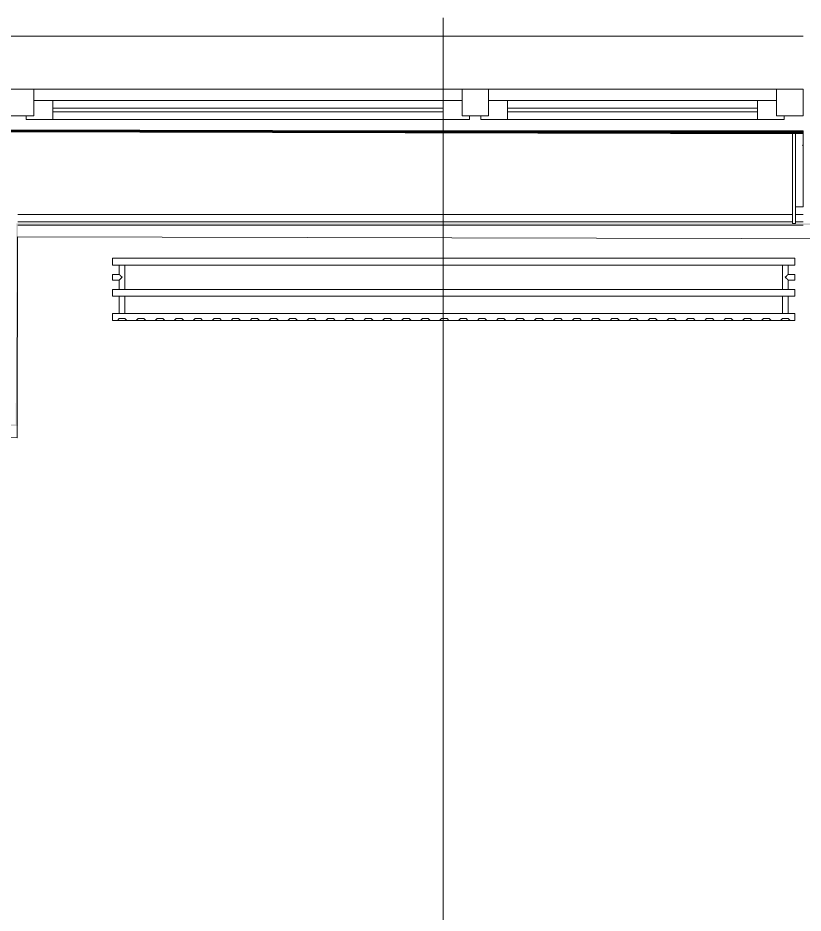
# Model space of a CAD drawing. Header units: millimetres. Extents: x -1113 to 415037, y -3642 to 28069.
# Drawn here: x 70903 to 72975, y 24901 to 27262 of the extents above; entities that cross this region are included whole.
import ezdxf

# ---------------------------------------------------------------- set-up
doc = ezdxf.new("R2010")
doc.units = ezdxf.units.MM
for name, color, linetype, lineweight in [('0) Стена 3.93м', 3, 'Continuous', 60), ('1) Окна 2.25м-', 6, 'Continuous', 60), ('A-AREA-BNDY', 7, 'Continuous', 5), ('A-GLAZ', 7, 'Continuous', 9), ('A-GLAZ-1', 7, 'Continuous', 5), ('A-WALL', 7, 'Continuous', 5), ('I-WALL', 7, 'Continuous', 5), ('Оси', 7, 'Continuous', 9)]:
    doc.layers.add(name, color=color, linetype=linetype, lineweight=lineweight)
doc.layers.add('A-AREA-PATT-1', color=7, linetype='Continuous', lineweight=5, true_color=0xa5bae0, transparency=1)
for name, color, linetype, lineweight, true_color in [('A-WALL-1', 9, 'Continuous', 5, 0x808080), ('A-WALL-FNSH-1', 9, 'Continuous', 5, 0x808080), ('M-EQPM-1', 7, 'Continuous', 9, 0xb2b2b2)]:
    doc.layers.add(name, color=color, linetype=linetype, lineweight=lineweight, true_color=true_color)

# ---------------------------------------------------------------- blocks, each defined once
blk = doc.blocks.new('120_Окно_СКБ_2Ст - 120_Окно_СКБ_2Ст 2100х2400 _мал створка справа_-19092174-Объем проектирования 1 этажа')
at = {"layer": 'A-GLAZ'}
for p, q in [((-1050, -75), (-1050, -5)), ((-1050, -5), (-980, -5)), ((-980, -5), (-980, -75)), ((150, -75), (150, -5)), ((150, -5), (220, -5)), ((220, -5), (220, -75)), ((980, -75), (980, -5)), ((980, -5), (1050, -5)), ((1050, -5), (1050, -75)), ((150, -35), (-980, -35)), ((-980, -35), (-980, -75)), ((-930, -85), (-930, -35)), ((100, -85), (100, -35)), ((150, -75), (150, -35)), ((980, -35), (220, -35)), ((220, -35), (220, -75)), ((270, -85), (270, -35)), ((930, -85), (930, -35)), ((980, -75), (980, -35)), ((-980, -75), (-1050, -75)), ((-980, -75), (-1000, -75)), ((-1000, -75), (-1000, -85)), ((-1000, -85), (170, -85)), ((170, -85), (-1000, -85)), ((220, -75), (150, -75)), ((170, -75), (150, -75)), ((170, -85), (170, -75)), ((220, -75), (200, -75)), ((200, -75), (200, -85)), ((200, -85), (1000, -85)), ((1000, -85), (200, -85)), ((1050, -75), (980, -75)), ((1000, -75), (980, -75)), ((1000, -85), (1000, -75))]:
    blk.add_line(p, q, dxfattribs=at)
at = {"layer": 'A-GLAZ-1'}
for p, q in [((1050, -5), (-1050, -5)), ((-930, -55), (100, -55)), ((100, -65), (-930, -65)), ((270, -55), (930, -55)), ((930, -65), (270, -65)), ((-1050, -75), (-1000, -75)), ((170, -75), (200, -75)), ((1000, -75), (1050, -75))]:
    blk.add_line(p, q, dxfattribs=at)
blk = doc.blocks.new('radiator_prado_classic_z_tip_30_po exemplyaru - Classic Z Тип 30-500-30677905-Объем проектирования 1 этажа')
at = {"layer": 'M-EQPM-1'}
for p, q in [((0, 228), (0, 210)), ((1800, 228), (0, 228)), ((0, 210), (0, 228)), ((0, 228), (12.5, 228)), ((12.5, 228), (37.5, 228)), ((37.5, 228), (12.5, 228)), ((12.5, 228), (37.5, 228)), ((12.5, 228), (17.5, 223)), ((12.5, 228), (17.5, 223)), ((32.5, 223), (17.5, 223)), ((17.5, 223), (32.5, 223)), ((32.5, 223), (37.5, 228)), ((37.5, 228), (32.5, 223)), ((37.5, 228), (62.5, 228)), ((62.5, 228), (87.5, 228)), ((87.5, 228), (62.5, 228)), ((62.5, 228), (87.5, 228)), ((62.5, 228), (67.5, 223)), ((62.5, 228), (67.5, 223)), ((82.5, 223), (67.5, 223)), ((67.5, 223), (82.5, 223)), ((82.5, 223), (87.5, 228)), ((87.5, 228), (82.5, 223)), ((87.5, 228), (112.5, 228)), ((112.5, 228), (137.5, 228)), ((137.5, 228), (112.5, 228)), ((112.5, 228), (137.5, 228)), ((112.5, 228), (117.5, 223)), ((112.5, 228), (117.5, 223)), ((132.5, 223), (117.5, 223)), ((117.5, 223), (132.5, 223)), ((132.5, 223), (137.5, 228)), ((137.5, 228), (132.5, 223)), ((137.5, 228), (162.5, 228)), ((162.5, 228), (187.5, 228)), ((187.5, 228), (162.5, 228)), ((162.5, 228), (187.5, 228)), ((162.5, 228), (167.5, 223)), ((162.5, 228), (167.5, 223)), ((182.5, 223), (167.5, 223)), ((167.5, 223), (182.5, 223)), ((182.5, 223), (187.5, 228)), ((187.5, 228), (182.5, 223)), ((187.5, 228), (212.5, 228)), ((212.5, 228), (237.5, 228)), ((237.5, 228), (212.5, 228)), ((212.5, 228), (237.5, 228)), ((212.5, 228), (217.5, 223)), ((212.5, 228), (217.5, 223)), ((232.5, 223), (217.5, 223)), ((217.5, 223), (232.5, 223)), ((232.5, 223), (237.5, 228)), ((237.5, 228), (232.5, 223)), ((237.5, 228), (262.5, 228)), ((262.5, 228), (287.5, 228)), ((287.5, 228), (262.5, 228)), ((262.5, 228), (287.5, 228)), ((262.5, 228), (267.5, 223)), ((262.5, 228), (267.5, 223)), ((282.5, 223), (267.5, 223)), ((267.5, 223), (282.5, 223)), ((282.5, 223), (287.5, 228)), ((287.5, 228), (282.5, 223)), ((287.5, 228), (312.5, 228)), ((312.5, 228), (337.5, 228)), ((337.5, 228), (312.5, 228)), ((312.5, 228), (337.5, 228)), ((312.5, 228), (317.5, 223)), ((312.5, 228), (317.5, 223)), ((332.5, 223), (317.5, 223)), ((317.5, 223), (332.5, 223)), ((332.5, 223), (337.5, 228)), ((337.5, 228), (332.5, 223)), ((337.5, 228), (362.5, 228)), ((362.5, 228), (387.5, 228)), ((387.5, 228), (362.5, 228)), ((362.5, 228), (387.5, 228)), ((362.5, 228), (367.5, 223)), ((362.5, 228), (367.5, 223)), ((382.5, 223), (367.5, 223)), ((367.5, 223), (382.5, 223)), ((382.5, 223), (387.5, 228)), ((387.5, 228), (382.5, 223)), ((387.5, 228), (412.5, 228)), ((412.5, 228), (437.5, 228)), ((437.5, 228), (412.5, 228)), ((412.5, 228), (437.5, 228)), ((412.5, 228), (417.5, 223)), ((412.5, 228), (417.5, 223)), ((432.5, 223), (417.5, 223)), ((417.5, 223), (432.5, 223)), ((432.5, 223), (437.5, 228)), ((437.5, 228), (432.5, 223)), ((437.5, 228), (462.5, 228)), ((462.5, 228), (487.5, 228)), ((487.5, 228), (462.5, 228)), ((462.5, 228), (487.5, 228)), ((462.5, 228), (467.5, 223)), ((462.5, 228), (467.5, 223)), ((482.5, 223), (467.5, 223)), ((467.5, 223), (482.5, 223)), ((482.5, 223), (487.5, 228)), ((487.5, 228), (482.5, 223)), ((487.8, 228), (512.5, 228)), ((512.5, 228), (537.5, 228)), ((537.5, 228), (512.5, 228)), ((512.5, 228), (537.5, 228)), ((512.5, 228), (517.5, 223)), ((512.5, 228), (517.5, 223)), ((532.5, 223), (517.5, 223)), ((517.5, 223), (532.5, 223)), ((532.5, 223), (537.5, 228)), ((537.5, 228), (532.5, 223)), ((537.5, 228), (562.5, 228)), ((562.5, 228), (587.5, 228)), ((587.5, 228), (562.5, 228)), ((562.5, 228), (587.5, 228)), ((562.5, 228), (567.5, 223)), ((562.5, 228), (567.5, 223)), ((582.5, 223), (567.5, 223)), ((567.5, 223), (582.5, 223)), ((582.5, 223), (587.5, 228)), ((587.5, 228), (582.5, 223)), ((587.5, 228), (612.5, 228)), ((612.5, 228), (637.5, 228)), ((637.5, 228), (612.5, 228)), ((612.5, 228), (637.5, 228)), ((612.5, 228), (617.5, 223)), ((612.5, 228), (617.5, 223)), ((632.5, 223), (617.5, 223)), ((617.5, 223), (632.5, 223)), ((632.5, 223), (637.5, 228)), ((637.5, 228), (632.5, 223)), ((637.5, 228), (662.5, 228)), ((662.5, 228), (687.5, 228)), ((687.5, 228), (662.5, 228)), ((662.5, 228), (687.5, 228)), ((662.5, 228), (667.5, 223)), ((662.5, 228), (667.5, 223)), ((682.5, 223), (667.5, 223)), ((667.5, 223), (682.5, 223)), ((682.5, 223), (687.5, 228)), ((687.5, 228), (682.5, 223)), ((687.5, 228), (712.5, 228)), ((712.5, 228), (737.5, 228)), ((737.5, 228), (712.5, 228)), ((712.5, 228), (737.5, 228)), ((712.5, 228), (717.5, 223)), ((712.5, 228), (717.5, 223)), ((732.5, 223), (717.5, 223)), ((717.5, 223), (732.5, 223)), ((732.5, 223), (737.5, 228)), ((737.5, 228), (732.5, 223)), ((737.5, 228), (762.5, 228)), ((762.5, 228), (787.5, 228)), ((787.5, 228), (762.5, 228)), ((762.5, 228), (787.5, 228)), ((762.5, 228), (767.5, 223)), ((762.5, 228), (767.5, 223)), ((782.5, 223), (767.5, 223)), ((767.5, 223), (782.5, 223)), ((782.5, 223), (787.5, 228)), ((787.5, 228), (782.5, 223)), ((787.5, 228), (812.5, 228)), ((812.5, 228), (837.5, 228)), ((837.5, 228), (812.5, 228)), ((812.5, 228), (837.5, 228)), ((812.5, 228), (817.5, 223)), ((812.5, 228), (817.5, 223)), ((832.5, 223), (817.5, 223)), ((817.5, 223), (832.5, 223)), ((832.5, 223), (837.5, 228)), ((837.5, 228), (832.5, 223)), ((837.5, 228), (862.5, 228)), ((862.5, 228), (887.5, 228)), ((887.5, 228), (862.5, 228)), ((862.5, 228), (887.5, 228)), ((862.5, 228), (867.5, 223)), ((862.5, 228), (867.5, 223)), ((882.5, 223), (867.5, 223)), ((867.5, 223), (882.5, 223)), ((882.5, 223), (887.5, 228)), ((887.5, 228), (882.5, 223)), ((887.5, 228), (912.5, 228)), ((912.5, 228), (937.5, 228)), ((937.5, 228), (912.5, 228)), ((912.5, 228), (937.5, 228)), ((912.5, 228), (917.5, 223)), ((912.5, 228), (917.5, 223)), ((932.5, 223), (917.5, 223)), ((917.5, 223), (932.5, 223)), ((932.5, 223), (937.5, 228)), ((937.5, 228), (932.5, 223)), ((937.5, 228), (962.5, 228)), ((962.5, 228), (987.5, 228)), ((987.5, 228), (962.5, 228)), ((962.5, 228), (987.5, 228)), ((962.5, 228), (967.5, 223)), ((962.5, 228), (967.5, 223)), ((982.5, 223), (967.5, 223)), ((967.5, 223), (982.5, 223)), ((982.5, 223), (987.5, 228)), ((987.5, 228), (982.5, 223)), ((987.5, 228), (1012.5, 228)), ((1012.5, 228), (1037.5, 228)), ((1037.5, 228), (1012.5, 228)), ((1012.5, 228), (1037.5, 228)), ((1012.5, 228), (1017.5, 223)), ((1012.5, 228), (1017.5, 223)), ((1032.5, 223), (1017.5, 223)), ((1017.5, 223), (1032.5, 223)), ((1032.5, 223), (1037.5, 228)), ((1037.5, 228), (1032.5, 223)), ((1037.5, 228), (1062.5, 228)), ((1062.5, 228), (1087.5, 228)), ((1087.5, 228), (1062.5, 228)), ((1062.5, 228), (1087.5, 228)), ((1062.5, 228), (1067.5, 223)), ((1062.5, 228), (1067.5, 223)), ((1082.5, 223), (1067.5, 223)), ((1067.5, 223), (1082.5, 223)), ((1082.5, 223), (1087.5, 228)), ((1087.5, 228), (1082.5, 223)), ((1087.5, 228), (1112.5, 228)), ((1112.5, 228), (1137.5, 228)), ((1137.5, 228), (1112.5, 228)), ((1112.5, 228), (1137.5, 228)), ((1112.5, 228), (1117.5, 223)), ((1112.5, 228), (1117.5, 223)), ((1132.5, 223), (1117.5, 223)), ((1117.5, 223), (1132.5, 223)), ((1132.5, 223), (1137.5, 228)), ((1137.5, 228), (1132.5, 223)), ((1137.5, 228), (1162.5, 228)), ((1162.5, 228), (1187.5, 228)), ((1187.5, 228), (1162.5, 228)), ((1162.5, 228), (1187.5, 228)), ((1162.5, 228), (1167.5, 223)), ((1162.5, 228), (1167.5, 223)), ((1182.5, 223), (1167.5, 223)), ((1167.5, 223), (1182.5, 223)), ((1182.5, 223), (1187.5, 228)), ((1187.5, 228), (1182.5, 223)), ((1187.5, 228), (1212.5, 228)), ((1212.5, 228), (1237.5, 228)), ((1237.5, 228), (1212.5, 228)), ((1212.5, 228), (1237.5, 228)), ((1212.5, 228), (1217.5, 223)), ((1212.5, 228), (1217.5, 223)), ((1232.5, 223), (1217.5, 223)), ((1217.5, 223), (1232.5, 223)), ((1232.5, 223), (1237.5, 228)), ((1237.5, 228), (1232.5, 223)), ((1237.5, 228), (1262.5, 228)), ((1262.5, 228), (1287.5, 228)), ((1287.5, 228), (1262.5, 228)), ((1262.5, 228), (1287.5, 228)), ((1262.5, 228), (1267.5, 223)), ((1262.5, 228), (1267.5, 223)), ((1282.5, 223), (1267.5, 223)), ((1267.5, 223), (1282.5, 223)), ((1282.5, 223), (1287.5, 228)), ((1287.5, 228), (1282.5, 223)), ((1287.5, 228), (1312.5, 228)), ((1312.5, 228), (1337.5, 228)), ((1337.5, 228), (1312.5, 228)), ((1312.5, 228), (1337.5, 228)), ((1312.5, 228), (1317.5, 223)), ((1312.5, 228), (1317.5, 223)), ((1332.5, 223), (1317.5, 223)), ((1317.5, 223), (1332.5, 223)), ((1332.5, 223), (1337.5, 228)), ((1337.5, 228), (1332.5, 223)), ((1337.5, 228), (1362.5, 228)), ((1362.5, 228), (1387.5, 228)), ((1387.5, 228), (1362.5, 228)), ((1362.5, 228), (1387.5, 228)), ((1362.5, 228), (1367.5, 223)), ((1362.5, 228), (1367.5, 223)), ((1382.5, 223), (1367.5, 223)), ((1367.5, 223), (1382.5, 223)), ((1382.5, 223), (1387.5, 228)), ((1387.5, 228), (1382.5, 223)), ((1387.5, 228), (1412.5, 228)), ((1412.5, 228), (1437.5, 228)), ((1437.5, 228), (1412.5, 228)), ((1412.5, 228), (1437.5, 228)), ((1412.5, 228), (1417.5, 223)), ((1412.5, 228), (1417.5, 223)), ((1432.5, 223), (1417.5, 223)), ((1417.5, 223), (1432.5, 223)), ((1432.5, 223), (1437.5, 228)), ((1437.5, 228), (1432.5, 223)), ((1437.5, 228), (1462.5, 228)), ((1462.5, 228), (1487.5, 228)), ((1487.5, 228), (1462.5, 228)), ((1462.5, 228), (1487.5, 228)), ((1462.5, 228), (1467.5, 223)), ((1462.5, 228), (1467.5, 223)), ((1482.5, 223), (1467.5, 223)), ((1467.5, 223), (1482.5, 223)), ((1482.5, 223), (1487.5, 228)), ((1487.5, 228), (1482.5, 223)), ((1487.5, 228), (1512.5, 228)), ((1512.5, 228), (1537.5, 228)), ((1537.5, 228), (1512.5, 228)), ((1512.5, 228), (1537.5, 228)), ((1512.5, 228), (1517.5, 223)), ((1512.5, 228), (1517.5, 223)), ((1532.5, 223), (1517.5, 223)), ((1517.5, 223), (1532.5, 223)), ((1532.5, 223), (1537.5, 228)), ((1537.5, 228), (1532.5, 223)), ((1537.5, 228), (1562.5, 228)), ((1562.5, 228), (1587.5, 228)), ((1587.5, 228), (1562.5, 228)), ((1562.5, 228), (1587.5, 228)), ((1562.5, 228), (1567.5, 223)), ((1562.5, 228), (1567.5, 223)), ((1582.5, 223), (1567.5, 223)), ((1567.5, 223), (1582.5, 223)), ((1582.5, 223), (1587.5, 228)), ((1587.5, 228), (1582.5, 223)), ((1587.5, 228), (1612.5, 228)), ((1612.5, 228), (1637.5, 228)), ((1637.5, 228), (1612.5, 228)), ((1612.5, 228), (1637.5, 228)), ((1612.5, 228), (1617.5, 223)), ((1612.5, 228), (1617.5, 223)), ((1632.5, 223), (1617.5, 223)), ((1617.5, 223), (1632.5, 223)), ((1632.5, 223), (1637.5, 228)), ((1637.5, 228), (1632.5, 223)), ((1637.5, 228), (1662.5, 228)), ((1662.5, 228), (1687.5, 228)), ((1687.5, 228), (1662.5, 228)), ((1662.5, 228), (1687.5, 228)), ((1662.5, 228), (1667.5, 223)), ((1662.5, 228), (1667.5, 223)), ((1682.5, 223), (1667.5, 223)), ((1667.5, 223), (1682.5, 223)), ((1682.5, 223), (1687.5, 228)), ((1687.5, 228), (1682.5, 223)), ((1687.5, 228), (1712.5, 228)), ((1712.5, 228), (1737.5, 228)), ((1737.5, 228), (1712.5, 228)), ((1712.5, 228), (1737.5, 228)), ((1712.5, 228), (1717.5, 223)), ((1712.5, 228), (1717.5, 223)), ((1732.5, 223), (1717.5, 223)), ((1717.5, 223), (1732.5, 223)), ((1732.5, 223), (1737.5, 228)), ((1737.5, 228), (1732.5, 223)), ((1737.5, 228), (1762.5, 228)), ((1762.5, 228), (1787.5, 228)), ((1787.5, 228), (1762.5, 228)), ((1762.5, 228), (1787.5, 228)), ((1762.5, 228), (1767.5, 223)), ((1762.5, 228), (1767.5, 223)), ((1782.5, 223), (1767.5, 223)), ((1767.5, 223), (1782.5, 223)), ((1782.5, 223), (1787.5, 228)), ((1787.5, 228), (1782.5, 223)), ((1787.5, 228), (1800, 228)), ((1800, 210), (1800, 228)), ((1800, 228), (1800, 210)), ((0, 210), (1800, 210)), ((17.8, 210), (0, 210)), ((17.5, 210), (17.5, 164)), ((17.5, 210), (17.5, 164)), ((17.8, 210), (17.5, 210)), ((17.5, 210), (17.8, 210)), ((17.8, 210), (17.5, 210)), ((17.5, 210), (32.5, 210)), ((31.5, 210), (17.8, 210)), ((17.8, 210), (32.2, 210)), ((32.2, 210), (17.8, 210)), ((32.2, 210), (31.5, 210)), ((32.5, 210), (32.2, 210)), ((32.2, 210), (32.5, 210)), ((32.5, 210), (32.2, 210)), ((1767.8, 210), (32.2, 210)), ((32.5, 164), (32.5, 210)), ((32.5, 164), (32.5, 210)), ((1767.5, 210), (1767.5, 164)), ((1767.5, 210), (1767.5, 164)), ((1767.8, 210), (1767.5, 210)), ((1767.5, 210), (1782.5, 210)), ((1767.8, 210), (1767.5, 210)), ((1767.5, 210), (1767.8, 210)), ((1782.2, 210), (1767.8, 210)), ((1782.2, 210), (1767.8, 210)), ((1767.8, 210), (1782.2, 210)), ((1782.5, 210), (1782.2, 210)), ((1782.5, 210), (1782.2, 210)), ((1782.2, 210), (1782.5, 210)), ((1800, 210), (1782.2, 210)), ((1782.5, 164), (1782.5, 210)), ((1782.5, 164), (1782.5, 210)), ((1800, 164), (0, 164)), ((0, 164), (0, 146)), ((0, 146), (0, 164)), ((0, 164), (17.8, 164)), ((0, 146), (1800, 146)), ((18.5, 146), (0, 146)), ((17.8, 164), (17.5, 164)), ((17.5, 164), (17.8, 164)), ((17.8, 164), (17.5, 164)), ((17.5, 164), (32.5, 164)), ((17.5, 146), (17.5, 121.5)), ((17.5, 146), (17.5, 121.5)), ((17.5, 146), (18.5, 146)), ((18.5, 146), (17.5, 146)), ((17.5, 146), (18.5, 146)), ((32.5, 146), (17.5, 146)), ((25, 164), (17.8, 164)), ((17.8, 164), (32.2, 164)), ((32.2, 164), (17.8, 164)), ((18.5, 146), (32.2, 146)), ((32.2, 146), (18.5, 146)), ((18.5, 146), (32.2, 146)), ((32.2, 164), (25, 164)), ((32.5, 164), (32.2, 164)), ((32.2, 164), (32.5, 164)), ((32.5, 164), (32.2, 164)), ((32.2, 164), (1767.8, 164)), ((32.2, 146), (32.5, 146)), ((32.5, 146), (32.2, 146)), ((32.2, 146), (32.5, 146)), ((1767.8, 146), (32.2, 146)), ((32.5, 82), (32.5, 146)), ((32.5, 82), (32.5, 146)), ((1767.8, 164), (1767.5, 164)), ((1767.5, 164), (1782.5, 164)), ((1767.8, 164), (1767.5, 164)), ((1767.5, 164), (1767.8, 164)), ((1767.5, 146), (1767.5, 82)), ((1767.5, 146), (1767.5, 82)), ((1767.5, 146), (1767.8, 146)), ((1782.5, 146), (1767.5, 146)), ((1767.5, 146), (1767.8, 146)), ((1767.8, 146), (1767.5, 146)), ((1782.2, 164), (1767.8, 164)), ((1782.2, 164), (1767.8, 164)), ((1767.8, 164), (1782.2, 164)), ((1767.8, 146), (1776.9, 146)), ((1767.8, 146), (1776.9, 146)), ((1776.9, 146), (1767.8, 146)), ((1776.9, 146), (1777.2, 146)), ((1776.9, 146), (1777.2, 146)), ((1777.2, 146), (1776.9, 146)), ((1777.2, 146), (1781.5, 146)), ((1777.2, 146), (1781.5, 146)), ((1781.5, 146), (1777.2, 146)), ((1781.5, 146), (1782.5, 146)), ((1781.5, 146), (1782.5, 146)), ((1782.5, 146), (1781.5, 146)), ((1800, 146), (1781.5, 146)), ((1782.5, 164), (1782.2, 164)), ((1782.5, 164), (1782.2, 164)), ((1782.2, 164), (1782.5, 164)), ((1782.2, 164), (1800, 164)), ((1782.5, 121.5), (1782.5, 146)), ((1782.5, 121.5), (1782.5, 146)), ((1800, 146), (1800, 164)), ((1800, 164), (1800, 146)), ((17.5, 121.5), (0, 121.5)), ((17.5, 121.5), (0, 121.5)), ((0, 121.5), (0, 120.5)), ((0, 106.5), (0, 121.5)), ((0, 120.5), (0, 107.5)), ((0, 120.5), (0, 119.3)), ((0, 114), (0, 120.5)), ((0, 120.5), (0, 120.5)), ((0, 119.3), (0, 117.8)), ((1800, 121.5), (1782.5, 121.5)), ((1800, 121.5), (1782.5, 121.5)), ((1800, 121.5), (1800, 106.5)), ((1800, 120.5), (1800, 121.5)), ((1800, 121.5), (1800, 120.5)), ((1800, 120.5), (1800, 121.5)), ((1800, 107.5), (1800, 120.5)), ((1800, 120.5), (1800, 107.5)), ((1800, 107.5), (1800, 120.5)), ((0, 117.8), (0, 114)), ((0, 114), (0, 110.3)), ((0, 107.5), (0, 114)), ((0, 110.3), (0, 108.7)), ((0, 108.7), (0, 107.5)), ((0, 107.5), (0, 106.5)), ((0, 107.5), (0, 107.5)), ((0, 106.5), (17.5, 106.5)), ((0, 106.5), (17.5, 106.5)), ((17.5, 106.5), (17.5, 82)), ((17.5, 106.5), (17.5, 82)), ((1782.5, 82), (1782.5, 106.5)), ((1782.5, 106.5), (1800, 106.5)), ((1782.5, 82), (1782.5, 106.5)), ((1782.5, 106.5), (1800, 106.5)), ((1800, 106.5), (1800, 107.5)), ((1800, 107.5), (1800, 106.5)), ((1800, 106.5), (1800, 107.5)), ((1800, 82), (0, 82)), ((0, 82), (0, 64)), ((0, 64), (0, 82)), ((0, 82), (18.5, 82)), ((18.5, 82), (17.5, 82)), ((17.5, 82), (18.5, 82)), ((18.5, 82), (17.5, 82)), ((17.5, 82), (32.5, 82)), ((32.2, 82), (18.5, 82)), ((18.5, 82), (32.2, 82)), ((32.2, 82), (18.5, 82)), ((32.5, 82), (32.2, 82)), ((32.2, 82), (32.5, 82)), ((32.5, 82), (32.2, 82)), ((32.2, 82), (1767.8, 82)), ((1767.8, 82), (1767.5, 82)), ((1767.5, 82), (1782.5, 82)), ((1767.8, 82), (1767.5, 82)), ((1767.5, 82), (1767.8, 82)), ((1776.9, 82), (1767.8, 82)), ((1776.9, 82), (1767.8, 82)), ((1767.8, 82), (1776.9, 82)), ((1777.2, 82), (1776.9, 82)), ((1777.2, 82), (1776.9, 82)), ((1776.9, 82), (1777.2, 82)), ((1781.5, 82), (1777.2, 82)), ((1781.5, 82), (1777.2, 82)), ((1777.2, 82), (1781.5, 82)), ((1782.5, 82), (1781.5, 82)), ((1782.5, 82), (1781.5, 82)), ((1781.5, 82), (1782.5, 82)), ((1781.5, 82), (1800, 82)), ((1800, 64), (1800, 82)), ((1800, 82), (1800, 64)), ((1800, 64), (0, 64)), ((0, 64), (1800, 64))]:
    blk.add_line(p, q, dxfattribs=at)
for points, knots in [([(18.5, 120.5), (18.4, 120.6), (18.3, 120.7), (18.1, 120.9), (17.9, 121.1), (17.8, 121.2), (17.7, 121.3), (17.5, 121.5), (17.5, 121.5), (17.5, 121.5)], [0.7142857, 0.7142857, 0.7142857, 0.7142857, 0.75, 0.7857143, 0.8214286, 0.8571429, 0.8928571, 0.9285714, 1, 1, 1, 1]), ([(17.5, 121.5), (17.5, 121.5), (17.5, 121.5), (17.7, 121.3), (17.8, 121.2), (17.9, 121.1), (18.1, 120.9), (18.3, 120.7), (18.4, 120.6), (18.5, 120.5)], [0, 0, 0, 0, 0.0714286, 0.1071429, 0.1428571, 0.1785714, 0.2142857, 0.25, 0.2857143, 0.2857143, 0.2857143, 0.2857143]), ([(17.5, 121.5), (17.5, 121.5), (17.5, 121.5), (17.7, 121.3), (17.8, 121.2), (17.9, 121.1), (18.1, 120.9), (18.3, 120.7), (18.4, 120.6), (18.5, 120.5)], [0, 0, 0, 0, 0.0714286, 0.1071429, 0.1428571, 0.1785714, 0.2142857, 0.25, 0.2857143, 0.2857143, 0.2857143, 0.2857143]), ([(25, 114), (24.5, 114.5), (23.6, 115.4), (22.4, 116.6), (21.6, 117.4), (21.1, 117.9), (20.8, 118.2), (20.5, 118.5), (20.2, 118.8), (19.8, 119.1), (19.6, 119.4), (19.3, 119.7), (19, 120), (18.7, 120.3), (18.5, 120.5), (18.3, 120.7), (18.1, 120.9), (17.9, 121.1), (17.8, 121.2), (17.7, 121.3), (17.5, 121.5), (17.5, 121.5), (17.5, 121.5)], [0, 0, 0, 0, 0.142857, 0.285714, 0.357143, 0.392857, 0.428571, 0.464286, 0.5, 0.535714, 0.571429, 0.607143, 0.642857, 0.678571, 0.714286, 0.75, 0.785714, 0.821429, 0.857143, 0.892857, 0.928571, 1, 1, 1, 1]), ([(22.1, 116.9), (21.9, 117.1), (21.6, 117.4), (21.1, 117.9), (20.8, 118.2), (20.5, 118.5), (20.2, 118.8), (19.9, 119.2), (19.7, 119.3), (19.6, 119.4)], [0.2857143, 0.2857143, 0.2857143, 0.2857143, 0.3571429, 0.3928571, 0.4285714, 0.4642857, 0.5, 0.5357143, 0.5714286, 0.5714286, 0.5714286, 0.5714286]), ([(19.6, 119.4), (19.7, 119.3), (19.9, 119.2), (20.3, 118.7), (20.7, 118.3), (21.1, 117.9), (21.6, 117.4), (21.9, 117.1), (22.1, 116.9)], [0.4285714, 0.4285714, 0.4285714, 0.4285714, 0.4642857, 0.5, 0.5714286, 0.6071429, 0.6428571, 0.7142857, 0.7142857, 0.7142857, 0.7142857]), ([(19.6, 119.4), (19.7, 119.3), (19.8, 119.1), (20.3, 118.7), (20.7, 118.3), (21.1, 117.9), (21.6, 117.4), (21.9, 117.1), (22.1, 116.9)], [0.4285714, 0.4285714, 0.4285714, 0.4285714, 0.4642857, 0.5, 0.5714286, 0.6071429, 0.6428571, 0.7142857, 0.7142857, 0.7142857, 0.7142857]), ([(1775, 114), (1775.5, 114.5), (1776.4, 115.4), (1777.6, 116.6), (1778.4, 117.4), (1778.9, 117.9), (1779.2, 118.2), (1779.5, 118.5), (1779.8, 118.8), (1780.1, 119.2), (1780.4, 119.4), (1780.7, 119.7), (1781, 120), (1781.3, 120.3), (1781.5, 120.5), (1781.7, 120.7), (1781.9, 120.9), (1782.1, 121.1), (1782.2, 121.2), (1782.3, 121.3), (1782.5, 121.5), (1782.5, 121.5), (1782.5, 121.5)], [0, 0, 0, 0, 0.142857, 0.285714, 0.357143, 0.392857, 0.428571, 0.464286, 0.5, 0.535714, 0.571429, 0.607143, 0.642857, 0.678571, 0.714286, 0.75, 0.785714, 0.821429, 0.857143, 0.892857, 0.928571, 1, 1, 1, 1]), ([(1780.4, 119.4), (1780.3, 119.3), (1780.1, 119.2), (1779.7, 118.7), (1779.3, 118.3), (1778.9, 117.9), (1778.4, 117.4), (1778.1, 117.1), (1777.9, 116.9)], [0.4285714, 0.4285714, 0.4285714, 0.4285714, 0.4642857, 0.5, 0.5714286, 0.6071429, 0.6428571, 0.7142857, 0.7142857, 0.7142857, 0.7142857]), ([(1780.4, 119.4), (1780.3, 119.3), (1780.1, 119.2), (1779.7, 118.7), (1779.3, 118.3), (1778.9, 117.9), (1778.4, 117.4), (1778.1, 117.1), (1777.9, 116.9)], [0.4285714, 0.4285714, 0.4285714, 0.4285714, 0.4642857, 0.5, 0.5714286, 0.6071429, 0.6428571, 0.7142857, 0.7142857, 0.7142857, 0.7142857]), ([(1777.9, 116.9), (1778.1, 117.1), (1778.4, 117.4), (1778.9, 117.9), (1779.2, 118.2), (1779.5, 118.5), (1779.8, 118.8), (1780.1, 119.2), (1780.3, 119.3), (1780.4, 119.4)], [0.2857143, 0.2857143, 0.2857143, 0.2857143, 0.3571429, 0.3928571, 0.4285714, 0.4642857, 0.5, 0.5357143, 0.5714286, 0.5714286, 0.5714286, 0.5714286]), ([(1782.5, 121.5), (1782.5, 121.5), (1782.5, 121.5), (1782.3, 121.3), (1782.2, 121.2), (1782.1, 121.1), (1781.9, 120.9), (1781.7, 120.7), (1781.6, 120.6), (1781.5, 120.5)], [0, 0, 0, 0, 0.0714286, 0.1071429, 0.1428571, 0.1785714, 0.2142857, 0.25, 0.2857143, 0.2857143, 0.2857143, 0.2857143]), ([(1782.5, 121.5), (1782.5, 121.5), (1782.5, 121.5), (1782.3, 121.3), (1782.2, 121.2), (1782.1, 121.1), (1781.9, 120.9), (1781.7, 120.7), (1781.6, 120.6), (1781.5, 120.5)], [0, 0, 0, 0, 0.0714286, 0.1071429, 0.1428571, 0.1785714, 0.2142857, 0.25, 0.2857143, 0.2857143, 0.2857143, 0.2857143]), ([(1781.5, 120.5), (1781.6, 120.6), (1781.7, 120.7), (1781.9, 120.9), (1782.1, 121.1), (1782.2, 121.2), (1782.3, 121.3), (1782.5, 121.5), (1782.5, 121.5), (1782.5, 121.5)], [0.7142857, 0.7142857, 0.7142857, 0.7142857, 0.75, 0.7857143, 0.8214286, 0.8571429, 0.8928571, 0.9285714, 1, 1, 1, 1]), ([(17.5, 106.5), (17.5, 106.5), (17.5, 106.5), (17.7, 106.7), (17.8, 106.8), (17.9, 106.9), (18.1, 107.1), (18.3, 107.3), (18.5, 107.5), (18.7, 107.7), (19, 108), (19.3, 108.3), (19.6, 108.6), (19.8, 108.9), (20.3, 109.3), (20.7, 109.7), (21.1, 110.1), (21.6, 110.6), (22.4, 111.4), (23.6, 112.6), (24.5, 113.5), (25, 114)], [0, 0, 0, 0, 0.071429, 0.107143, 0.142857, 0.178571, 0.214286, 0.25, 0.285714, 0.321429, 0.357143, 0.392857, 0.428571, 0.464286, 0.5, 0.571429, 0.607143, 0.642857, 0.714286, 0.857143, 1, 1, 1, 1]), ([(17.5, 106.5), (17.5, 106.5), (17.5, 106.5), (17.7, 106.7), (17.8, 106.8), (17.9, 106.9), (18.1, 107.1), (18.3, 107.3), (18.4, 107.4), (18.5, 107.5)], [0, 0, 0, 0, 0.0714286, 0.1071429, 0.1428571, 0.1785714, 0.2142857, 0.25, 0.2857143, 0.2857143, 0.2857143, 0.2857143]), ([(18.5, 107.5), (18.4, 107.4), (18.3, 107.3), (18.1, 107.1), (17.9, 106.9), (17.8, 106.8), (17.7, 106.7), (17.5, 106.5), (17.5, 106.5), (17.5, 106.5)], [0.7142857, 0.7142857, 0.7142857, 0.7142857, 0.75, 0.7857143, 0.8214286, 0.8571429, 0.8928571, 0.9285714, 1, 1, 1, 1]), ([(18.5, 107.5), (18.4, 107.4), (18.3, 107.3), (18.1, 107.1), (17.9, 106.9), (17.8, 106.8), (17.7, 106.7), (17.5, 106.5), (17.5, 106.5), (17.5, 106.5)], [0.7142857, 0.7142857, 0.7142857, 0.7142857, 0.75, 0.7857143, 0.8214286, 0.8571429, 0.8928571, 0.9285714, 1, 1, 1, 1]), ([(19.6, 108.6), (19.7, 108.7), (19.9, 108.8), (20.3, 109.3), (20.7, 109.7), (21.1, 110.1), (21.6, 110.6), (21.9, 110.9), (22.1, 111.1)], [0.4285714, 0.4285714, 0.4285714, 0.4285714, 0.4642857, 0.5, 0.5714286, 0.6071429, 0.6428571, 0.7142857, 0.7142857, 0.7142857, 0.7142857]), ([(22.1, 111.1), (21.9, 110.9), (21.6, 110.6), (21.1, 110.1), (20.8, 109.8), (20.5, 109.5), (20.2, 109.2), (19.9, 108.8), (19.7, 108.7), (19.6, 108.6)], [0.2857143, 0.2857143, 0.2857143, 0.2857143, 0.3571429, 0.3928571, 0.4285714, 0.4642857, 0.5, 0.5357143, 0.5714286, 0.5714286, 0.5714286, 0.5714286]), ([(22.1, 111.1), (21.9, 110.9), (21.6, 110.6), (21.1, 110.1), (20.8, 109.8), (20.5, 109.5), (20.2, 109.2), (19.8, 108.9), (19.7, 108.7), (19.6, 108.6)], [0.2857143, 0.2857143, 0.2857143, 0.2857143, 0.3571429, 0.3928571, 0.4285714, 0.4642857, 0.5, 0.5357143, 0.5714286, 0.5714286, 0.5714286, 0.5714286]), ([(1782.5, 106.5), (1782.5, 106.5), (1782.5, 106.5), (1782.3, 106.7), (1782.2, 106.8), (1782.1, 106.9), (1781.9, 107.1), (1781.7, 107.3), (1781.5, 107.5), (1781.3, 107.7), (1781, 108), (1780.7, 108.3), (1780.4, 108.6), (1780.1, 108.8), (1779.7, 109.3), (1779.3, 109.7), (1778.9, 110.1), (1778.4, 110.6), (1777.6, 111.4), (1776.4, 112.6), (1775.5, 113.5), (1775, 114)], [0, 0, 0, 0, 0.071429, 0.107143, 0.142857, 0.178571, 0.214286, 0.25, 0.285714, 0.321429, 0.357143, 0.392857, 0.428571, 0.464286, 0.5, 0.571429, 0.607143, 0.642857, 0.714286, 0.857143, 1, 1, 1, 1]), ([(1777.9, 111.1), (1778.1, 110.9), (1778.4, 110.6), (1778.9, 110.1), (1779.2, 109.8), (1779.5, 109.5), (1779.8, 109.2), (1780.1, 108.8), (1780.3, 108.7), (1780.4, 108.6)], [0.2857143, 0.2857143, 0.2857143, 0.2857143, 0.3571429, 0.3928571, 0.4285714, 0.4642857, 0.5, 0.5357143, 0.5714286, 0.5714286, 0.5714286, 0.5714286]), ([(1777.9, 111.1), (1778.1, 110.9), (1778.4, 110.6), (1778.9, 110.1), (1779.2, 109.8), (1779.5, 109.5), (1779.8, 109.2), (1780.1, 108.8), (1780.3, 108.7), (1780.4, 108.6)], [0.2857143, 0.2857143, 0.2857143, 0.2857143, 0.3571429, 0.3928571, 0.4285714, 0.4642857, 0.5, 0.5357143, 0.5714286, 0.5714286, 0.5714286, 0.5714286]), ([(1780.4, 108.6), (1780.3, 108.7), (1780.1, 108.8), (1779.7, 109.3), (1779.3, 109.7), (1778.9, 110.1), (1778.4, 110.6), (1778.1, 110.9), (1777.9, 111.1)], [0.4285714, 0.4285714, 0.4285714, 0.4285714, 0.4642857, 0.5, 0.5714286, 0.6071429, 0.6428571, 0.7142857, 0.7142857, 0.7142857, 0.7142857]), ([(1781.5, 107.5), (1781.6, 107.4), (1781.7, 107.3), (1781.9, 107.1), (1782.1, 106.9), (1782.2, 106.8), (1782.3, 106.7), (1782.5, 106.5), (1782.5, 106.5), (1782.5, 106.5)], [0.7142857, 0.7142857, 0.7142857, 0.7142857, 0.75, 0.7857143, 0.8214286, 0.8571429, 0.8928571, 0.9285714, 1, 1, 1, 1]), ([(1781.5, 107.5), (1781.6, 107.4), (1781.7, 107.3), (1781.9, 107.1), (1782.1, 106.9), (1782.2, 106.8), (1782.3, 106.7), (1782.5, 106.5), (1782.5, 106.5), (1782.5, 106.5)], [0.7142857, 0.7142857, 0.7142857, 0.7142857, 0.75, 0.7857143, 0.8214286, 0.8571429, 0.8928571, 0.9285714, 1, 1, 1, 1]), ([(1782.5, 106.5), (1782.5, 106.5), (1782.5, 106.5), (1782.3, 106.7), (1782.2, 106.8), (1782.1, 106.9), (1781.9, 107.1), (1781.7, 107.3), (1781.6, 107.4), (1781.5, 107.5)], [0, 0, 0, 0, 0.0714286, 0.1071429, 0.1428571, 0.1785714, 0.2142857, 0.25, 0.2857143, 0.2857143, 0.2857143, 0.2857143])]:
    blk.add_open_spline(points, degree=3, knots=knots, dxfattribs=at)
for points in [[(19.6, 119.4), (19.5, 119.5), (19.3, 119.7), (19, 120), (18.7, 120.3), (18.6, 120.4), (18.5, 120.5)], [(18.5, 120.5), (18.6, 120.4), (18.7, 120.3), (19, 120), (19.3, 119.7), (19.5, 119.5), (19.6, 119.4)], [(18.5, 120.5), (18.6, 120.4), (18.7, 120.3), (19, 120), (19.3, 119.7), (19.5, 119.5), (19.6, 119.4)], [(1781.5, 120.5), (1781.4, 120.4), (1781.3, 120.3), (1781, 120), (1780.7, 119.7), (1780.5, 119.5), (1780.4, 119.4)], [(1781.5, 120.5), (1781.4, 120.4), (1781.3, 120.3), (1781, 120), (1780.7, 119.7), (1780.5, 119.5), (1780.4, 119.4)], [(1780.4, 119.4), (1780.5, 119.5), (1780.7, 119.7), (1781, 120), (1781.3, 120.3), (1781.4, 120.4), (1781.5, 120.5)], [(18.5, 107.5), (18.6, 107.6), (18.7, 107.7), (19, 108), (19.3, 108.3), (19.5, 108.5), (19.6, 108.6)], [(19.6, 108.6), (19.5, 108.5), (19.3, 108.3), (19, 108), (18.7, 107.7), (18.6, 107.6), (18.5, 107.5)], [(19.6, 108.6), (19.5, 108.5), (19.3, 108.3), (19, 108), (18.7, 107.7), (18.6, 107.6), (18.5, 107.5)], [(25, 114), (24.5, 114.5), (23.6, 115.4), (22.6, 116.4), (22.1, 116.9)], [(22.1, 116.9), (22.6, 116.4), (23.6, 115.4), (24.5, 114.5), (25, 114)], [(22.1, 116.9), (22.6, 116.4), (23.6, 115.4), (24.5, 114.5), (25, 114)], [(22.1, 111.1), (22.6, 111.6), (23.6, 112.6), (24.5, 113.5), (25, 114)], [(25, 114), (24.5, 113.5), (23.6, 112.6), (22.6, 111.6), (22.1, 111.1)], [(25, 114), (24.5, 113.5), (23.6, 112.6), (22.6, 111.6), (22.1, 111.1)], [(1777.9, 116.9), (1777.4, 116.4), (1776.4, 115.4), (1775.5, 114.5), (1775, 114)], [(1777.9, 116.9), (1777.4, 116.4), (1776.4, 115.4), (1775.5, 114.5), (1775, 114)], [(1775, 114), (1775.5, 114.5), (1776.4, 115.4), (1777.4, 116.4), (1777.9, 116.9)], [(1775, 114), (1775.5, 113.5), (1776.4, 112.6), (1777.4, 111.6), (1777.9, 111.1)], [(1775, 114), (1775.5, 113.5), (1776.4, 112.6), (1777.4, 111.6), (1777.9, 111.1)], [(1777.9, 111.1), (1777.4, 111.6), (1776.4, 112.6), (1775.5, 113.5), (1775, 114)], [(1780.4, 108.6), (1780.5, 108.5), (1780.7, 108.3), (1781, 108), (1781.3, 107.7), (1781.4, 107.6), (1781.5, 107.5)], [(1780.4, 108.6), (1780.5, 108.5), (1780.7, 108.3), (1781, 108), (1781.3, 107.7), (1781.4, 107.6), (1781.5, 107.5)], [(1781.5, 107.5), (1781.4, 107.6), (1781.3, 107.7), (1781, 108), (1780.7, 108.3), (1780.5, 108.5), (1780.4, 108.6)]]:
    blk.add_open_spline(points, degree=3, dxfattribs=at)
blk = doc.blocks.new('1floor')
at = {"layer": 'A-AREA-PATT-1'}
blk.add_hatch(color=256, dxfattribs=at).paths.add_polyline_path([(71184, 22824), (72666, 22824), (72667.6, 23224), (73916, 23224), (73916, 26576), (73516, 26576), (73516, 26856), (70834, 26856), (70832.4, 26326), (70010.6, 26326.3), (70010.6, 26856), (68434, 26856), (68434, 22824), (69110, 22824), (69110, 22828), (68438, 22828), (68438, 26852), (70007.6, 26852), (70009.8, 26322), (70838, 26322), (70838, 26852), (73512, 26852), (73512, 26572), (73912, 26572), (73912, 23228), (72662, 23228), (72662, 22828), (71188, 22828), (71188, 23228), (70282, 23228), (70282, 22828), (70210, 22828), (70210, 22824), (70286, 22824), (70286, 23224), (71184, 23224), (71184, 22828)])
at = {"layer": 'I-WALL'}
h = blk.add_hatch(dxfattribs=at)
h.set_pattern_fill('FP_191', color=256, style=0, pattern_type=2)
h.set_pattern_definition([(0, (0, 0), (243.84, 60.96), [20.117, -162.763, 20.117, -162.763, -975.36]), (0, (0, 0), (243.84, 60.96), [-365.76, 20.117, -345.643, 20.117, -162.763, -426.72]), (0, (0, 0), (243.84, 60.96), [-914.4, 20.117, -101.803, 20.117, -284.683]), (120, (91.44, 30.48), (-174.71291, 180.691634), [20.117, -162.763, 20.117, -162.763, -975.36]), (120, (91.44, 30.48), (-174.71291, 180.691634), [-365.76, 20.117, -345.643, 20.117, -162.763, -426.72]), (120, (91.44, 30.48), (-174.71291, 180.691634), [-914.4, 20.117, -101.803, 20.117, -284.683]), (240, (121.92, 152.4), (-69.12709, -241.651634), [20.117, -162.763, 20.117, -162.763, -975.36]), (240, (121.92, 152.4), (-69.12709, -241.651634), [-365.76, 20.117, -345.643, 20.117, -162.763, -426.72]), (240, (121.92, 152.4), (-69.12709, -241.651634), [-914.4, 20.117, -101.803, 20.117, -284.683])])
h.paths.add_polyline_path([(72910, 26900), (72910, 27100), (72890, 27100), (72890, 26900)])
at = {"layer": 'A-WALL'}
for p, q in [((70810, 27350), (72910, 27350)), ((72882, 27100), (70838, 27100))]:
    blk.add_line(p, q, dxfattribs=at)
at = {"layer": 'A-WALL-1'}
for p, q in [((72910, 27100), (72890, 27100)), ((72910, 26900), (72910, 27100)), ((72890, 26900), (72910, 26900))]:
    blk.add_line(p, q, dxfattribs=at)
at = {"layer": 'A-WALL-FNSH-1'}
for p, q in [((72890, 27100), (72882, 27100)), ((72882, 27100), (72882, 26856)), ((72890, 26856), (72890, 27100)), ((72882, 26856), (72890, 26856))]:
    blk.add_line(p, q, dxfattribs=at)
at = {"layer": 'I-WALL'}
for p, q in [((70838, 27100), (72882, 27100)), ((72882, 26880), (70838, 26880)), ((72910, 26880), (72890, 26880)), ((70838, 26860), (72882, 26860)), ((72910, 26852), (70838, 26852)), ((72890, 26860), (72910, 26860))]:
    blk.add_line(p, q, dxfattribs=at)
at = {"layer": 'Оси'}
blk.add_line((71960, 22398.1), (71960, 27398.1), dxfattribs=at)
at = {"layer": 'A-GLAZ', "color": 3}
blk.add_blockref('120_Окно_СКБ_2Ст - 120_Окно_СКБ_2Ст 2100х2400 _мал створка справа_-19092174-Объем проектирования 1 этажа', (71860, 27215), dxfattribs=at)
at = {"layer": 'M-EQPM-1', "rotation": 180}
blk.add_blockref('radiator_prado_classic_z_tip_30_po exemplyaru - Classic Z Тип 30-500-30677905-Объем проектирования 1 этажа', (72888, 26828.3), dxfattribs=at)

msp = doc.modelspace()

# ---------------------------------------------------------------- linework, layer by layer
at = {"layer": '1) Окна 2.25м-'}
msp.add_lwpolyline([(70874.7, 26963.9), (72974.7, 26959)], dxfattribs=at)
at = {"layer": 'A-AREA-BNDY', "flags": 128}
msp.add_lwpolyline([(68492.4, 22666.8), (70336.4, 22662.4), (70337.3, 23062.4), (71243.3, 23060.3), (71242.4, 22660.3), (72716.4, 22656.8), (72717.3, 23056.8), (73967.3, 23053.9), (73975.1, 26397.9), (73575.1, 26398.8), (73575.8, 26678.8), (70901.8, 26685.1), (70900.6, 26155.1), (70070.2, 26157.1), (70071.4, 26687.1), (68501.8, 26690.7)], close=True, dxfattribs=at)

# ---------------------------------------------------------------- block references
at = {"layer": '0) Стена 3.93м'}
msp.add_blockref('1floor', (64.7, -136.1), dxfattribs=at)

doc.saveas('drawing.dxf')
